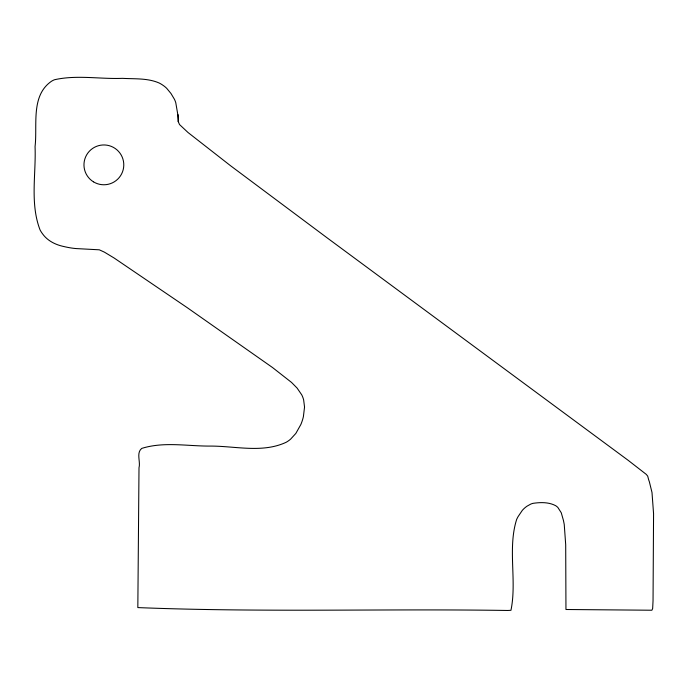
<?xml version="1.0" encoding="UTF-8"?>
<svg xmlns="http://www.w3.org/2000/svg" width="688" height="688" viewBox="0 0 688 688"><rect width="100%" height="100%" fill="white"/><g stroke="black" fill="none" stroke-linecap="round" stroke-linejoin="round"><path stroke-width="1.03" d="M178.269 121.638L179.499 124.528L188.03 132.517L230.566 165.748L327.153 237.867L628.221 460.358L646.281 474.385L647.7 476.122L648.629 479.648A28.208 28.208 0 0 0 649.334 481.652L652 492.505L653.566 513.687L653.041 600.805L652.663 608.493L651.914 610.23L565.957 609.499L565.699 544.681L564.246 524.514A173.78 173.78 0 0 0 563.412 520.334L561.262 512.775L557.882 507.486A12.9 12.9 0 0 0 555.637 505.68C548.843 502.051 540.57 502.231 533.131 503.324A15.618 15.618 0 0 0 530.749 504.106L527.042 506.17A26.256 26.256 0 0 0 524.454 508.208A24.329 24.329 0 0 0 522.278 510.419L518.047 516.679A58.97 58.97 0 0 0 516.645 519.44C507.426 548.568 517.075 580.835 510.952 610.308L507.744 610.471C384.532 608.596 260.915 612.509 137.832 607.59L139.002 467.763C140.713 461.657 136.018 452.902 141.754 448.404C163.624 441.481 187.446 446.202 210.021 446.082C235.141 445.944 262.429 453.426 286.208 442.255A27.64 27.64 0 0 0 290.663 439.099L295.849 433.406L300.854 424.505A48.693 48.693 0 0 0 303.391 416.687L304.543 407.064L303.649 399.917A25.912 25.912 0 0 0 301.731 394.835L297.087 388.058L291.54 382.433L272.508 367.521L187.291 307.708L114.182 258.052L104.438 252.161L99.321 249.813L76.299 248.583A75.654 75.654 0 0 1 71.492 248.024L69.78 247.749A91.375 91.375 0 0 1 64.233 246.614C55.874 244.928 47.67 241.006 42.604 233.903A28.973 28.973 0 0 1 40.059 229.912C29.868 203.51 36.137 174.159 35.062 146.596C37.582 125.121 30.521 95.804 51.376 81.339A18 18 0 0 1 54.524 79.739C76.712 74.708 99.949 79.24 122.481 78.346C134.659 79.06 147.602 77.993 159.031 82.947A32.19 32.19 0 0 1 162.179 84.736L164.148 86.12A26.557 26.557 0 0 1 166.763 88.399L170.977 93.499L174.434 99.278A27.468 27.468 0 0 1 175.767 102.675L178.003 115.722A99.777 99.777 0 0 1 178.269 121.638A98.461 98.461 0 0 0 177.9 114.432M93.439 181.821A19.918 19.918 0 0 0 123.78 165.421A19.918 19.918 0 0 0 94.402 147.344A19.918 19.918 0 0 0 93.439 181.821"/></g></svg>
